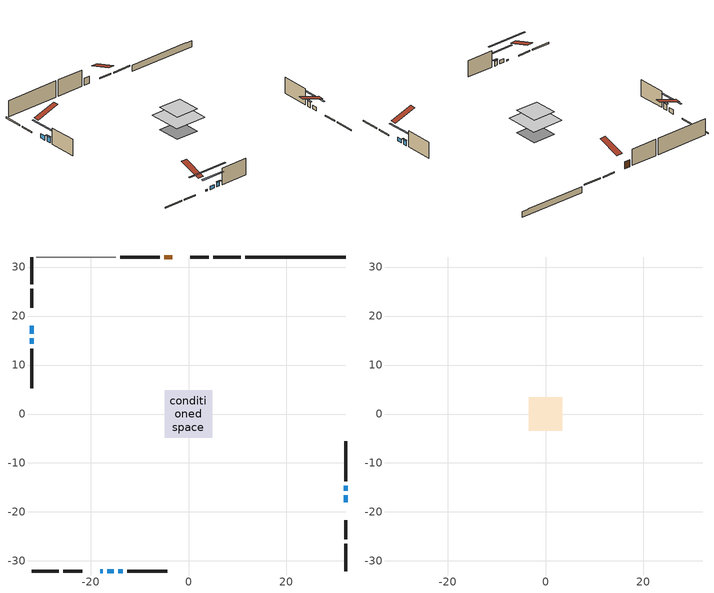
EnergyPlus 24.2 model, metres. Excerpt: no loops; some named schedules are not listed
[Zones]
conditioned space
 floor adiabatic (AdiabaticFloorConstruction): -4.89,-4.89 -4.89,4.89 4.89,4.89 4.89,-4.89 z3.11
 floor foundation (Slab1 construction): -3.46,-3.46 -3.46,3.46 3.46,3.46 3.46,-3.46 z-1.16
 wall outside (RimJoist1 construction): 10.7,32.05 5.1,32.05 / -32.05,-32.05 -26.45,-32.05 / -32.05,32.05 -32.05,26.45 / 32.05,-32.05 32.05,-26.45 z0.67:0.97
 wall outside (RimJoist2 construction): 4.17,32.05 0.34,32.05 / -25.52,-32.05 -21.69,-32.05 / -32.05,25.52 -32.05,21.69 / 32.05,-25.52 32.05,-21.69 z0.67:0.97
 wall outside (AdiabaticWallConstruction 1): -3.29,32.05 -4.93,32.05 z0.67:2.7
 wall outside (AdiabaticWallConstruction): 32.05,-18.06 32.05,-16.58 z0.67:1.77; -18.06,-32.05 -17.54,-32.05 z0.67:1.06; -16.61,-32.05 -15.27,-32.05 z0.67:1.67; -32.05,18.06 -32.05,16.4 z0.67:1.91; 32.05,-15.65 32.05,-14.61 z0.67:2.23; -14.34,-32.05 -13.39,-32.05 z0.67:2.08; -32.05,15.47 -32.05,14.3 z0.67:2.42
 wall outside (Wall1 construction): -5.86,32.05 -13.95,32.05 / -12.46,-32.05 -4.38,-32.05 / -32.05,13.37 -32.05,5.28 / 32.05,-13.68 32.05,-5.59 z0.67:5.55
 wall foundation (FoundationWall1 construction): 11.63,32.05,-1.16 11.63,32.05,0.67 30.01,32.05,0.67 30.01,32.05,0.57 32.05,32.05,0.57 32.05,32.05,-1.16
 wall adiabatic (Wall3 construction): -14.88,32.05 -31.12,32.05 z0.67:5.55
 window (WindowConstruction): 32.05,-18.06 32.05,-16.58 z0.67:1.77
 window (WindowConstruction 6): -18.06,-32.05 -17.54,-32.05 z0.67:1.06
 window (WindowConstruction 1): -16.61,-32.05 -15.27,-32.05 z0.67:1.67
 window (WindowConstruction 2): -32.05,18.06 -32.05,16.4 z0.67:1.91
 window (WindowConstruction 3): 32.05,-15.65 32.05,-14.61 z0.67:2.22
 window (WindowConstruction 4): -14.34,-32.05 -13.39,-32.05 z0.67:2.08
 window (WindowConstruction 5): -32.05,15.47 -32.05,14.3 z0.67:2.42
 door (Door): -3.29,32.05 -4.93,32.05 z0.67:2.7
 ceiling adiabatic (AdiabaticFloorConstruction): 4.89,-4.89 4.89,4.89 -4.89,4.89 -4.89,-4.89 z3.11
attic - vented
 floor to conditioned space (Floor1 construction Reversed): -3.46,-3.46 -3.46,3.46 3.46,3.46 3.46,-3.46 z5.55
 roof outside (Roof1 construction): -2.36,32.05,5.55 -2.36,25.32,7.79 -0.59,25.32,7.79 -0.59,32.05,5.55; -18.99,-32.05,5.55 -18.99,-25.32,7.79 -20.76,-25.32,7.79 -20.76,-32.05,5.55; -32.05,18.99,5.55 -25.32,18.99,7.79 -25.32,20.76,7.79 -32.05,20.76,5.55; 32.05,-18.99,5.55 25.32,-18.99,7.79 25.32,-20.76,7.79 32.05,-20.76,5.55
shading: 32.05,-13.64 32.05,-21 32.46,-21 32.46,-13.64 z4.71; -11.61,-32.05 -23.99,-32.05 -23.99,-32.46 -11.61,-32.46 z6.99; -12.33,-32.05 -19.55,-32.05 -19.55,-32.46 -12.33,-32.46 z4.61; -32.05,13.46 -32.05,21 -32.46,21 -32.46,13.46 z4.85; 32.05,-14.41 32.05,-15.85 32.46,-15.85 32.46,-14.41 z2.43; -13.19,-32.05 -14.54,-32.05 -14.54,-32.46 -13.19,-32.46 z2.28; -32.05,14.1 -32.05,15.67 -32.46,15.67 -32.46,14.1 z2.62
[Building]
Building 1: Terrain=Suburbs
[Site:Location]
Toronto City Centre_ON: Latitude {deg}=43.63; Longitude {deg}=-79.39; Time Zone {hr}=-5; Elevation {m}=77; Keep Site Location Information=Yes
[Site:GroundTemperature:Shallow]
5.01852, 3.26908, 3.12898, 3.95918, 7.29196, 10.6092, 13.4851, 15.3069, 15.4617, 13.9799, 11.1774, 7.9619
[Site:WaterMainsTemperature]
Calculation Method=Schedule; Temperature Schedule=mains temperature schedule
[Material] Roughness=Rough; Thermal Absorptance=0.9
Name | Thickness {m} | Conductivity {W/m-K} | Density {kg/m3} | Specific Heat {J/kg-K} | Solar Absorptance | Visible Absorptance
asphalt or fiberglass shingles | 0.00635 | 0.162714 | 1121.4 | 1465.45 | 0.4 | 0.4
ceiling stud and cavity | 0.1397 | 0.0763592 | 65.682 | 1177.47 | 0.7 | 0.7
concrete 4.0 in. | 0.1016 | 1.803125 | 2242.8 | 837.4 | 0.7 | 0.7
concrete 8.0 in. | 0.2032 | 1.803125 | 2242.8 | 837.4 | 0.7 | 0.7
door material | 0.04445 | 0.053851 | 512.64 | 1214.23 | 0.7 | 0.7
floor covering | 0.0127 | 0.0433444 | 54.468 | 1339.84 | 0.6 | 0.6
floor rigid ins; wall rigid ins | 0.512978 | 0.029427 | 32.04 | 1214.23 | 0.7 | 0.7
floor stud and cavity | 0.1397 | 1.75129 | 37.0049 | 1207.88 | 0.7 | 0.7
furniture material conditioned space 1 | 0.1524 | 0.115458 | 640.8 | 1214.23 | 0.6 | 0.6
gypsum board | 0.0127 | 0.160291 | 801 | 837.4 | 0.6 | 0.6
osb sheathing 0.5 in. | 0.0127 | 0.115458 | 512.64 | 1214.23 | 0.7 | 0.7
osb sheathing 0.5 in. 1 | 0.0127 | 0.115458 | 512.64 | 1214.23 | 0.25 | 0.25
osb sheathing 0.75 in. | 0.01905 | 0.115458 | 512.64 | 1214.23 | 0.7 | 0.7
rim joist stud and cavity | 0.0508 | 0.177588 | 50.32683 | 1063.81 | 0.6 | 0.6
rim joist stud and cavity 1 | 0.0508 | 0.126838 | 50.32683 | 1063.81 | 0.6 | 0.6
wall stud and cavity | 0.0889 | 0.99015 | 153.063 | 1175.76 | 0.7 | 0.7
wall stud and cavity 1 | 0.1397 | 0.55274 | 139.0536 | 1170.24 | 0.7 | 0.7
wall stud and cavity 2 | 0.0889 | 0.380278 | 52.3479 | 1209.89 | 0.7 | 0.7
wall stud and cavity 3 | 0.0889 | 0.391764 | 83.0341 | 1211.67 | 0.7 | 0.7
wood siding | 0.0254 | 0.102417 | 544.68 | 1172.36 | 0.25 | 0.25
wood siding 1; wood siding 2; wood siding 3 | 0.0254 | 0.102417 | 544.68 | 1172.36 | 0.7 | 0.7
[WindowMaterial:SimpleGlazingSystem]
Name | U-Factor {W/m2-K} | Solar Heat Gain Coefficient
WindowMaterial | 2.95597 | 0.63
WindowMaterial 1 | 2.96732 | 0.62
WindowMaterial 2 | 2.94177 | 0.65
WindowMaterial 3 | 2.918492 | 0.67
WindowMaterial 4 | 2.92814 | 0.66
WindowMaterial 5 | 2.9077 | 0.68
WindowMaterial 6 | 5.82052 | 0.53
[Construction]
AdiabaticFloorConstruction: floor stud and cavity, floor rigid ins, osb sheathing 0.75 in., floor covering
AdiabaticWallConstruction: wood siding 2, wall rigid ins, wall stud and cavity 2, gypsum board
AdiabaticWallConstruction 1: wood siding 3, wall rigid ins, wall stud and cavity 2, gypsum board
Door: door material
Floor1 construction Reversed: gypsum board, ceiling stud and cavity
FoundationWall1 construction: concrete 8.0 in.
furniture construction conditioned space 1: furniture material conditioned space 1
PartitionWallConstruction: gypsum board, wall stud and cavity 3, gypsum board
RimJoist1 construction: wood siding 1, rim joist stud and cavity
RimJoist2 construction: wood siding 1, rim joist stud and cavity 1
Roof1 construction: asphalt or fiberglass shingles
Slab1 construction: concrete 4.0 in.
Wall1 construction: wood siding, osb sheathing 0.5 in., wall stud and cavity, gypsum board
Wall3 construction: osb sheathing 0.5 in. 1, wall stud and cavity 1, gypsum board
WindowConstruction: WindowMaterial
WindowConstruction 1: WindowMaterial 1
WindowConstruction 2: WindowMaterial 2
WindowConstruction 3: WindowMaterial 3
WindowConstruction 4: WindowMaterial 4
WindowConstruction 5: WindowMaterial 5
WindowConstruction 6: WindowMaterial 6
[Zone] Multiplier=1; Part of Total Floor Area=Yes
Name | Volume {m3}
attic - vented | 17.3904
conditioned space | 390.1
[Space]
Name | Zone | Volume {m3}
attic - vented 1 | attic - vented | 17.3904
conditioned space 1 | conditioned space | 390.1
[ZoneInfiltration:EffectiveLeakageArea]
infil attic - vented 1: Zone or Space=attic - vented 1; Schedule=Always On Discrete; Effective Air Leakage Area {cm2}=2010.53; Stack Coefficient=0.000156009; Wind Coefficient=8.43907e-06
[ZoneMixing]
whole house fan mix: Zone or Space=attic - vented; Schedule=Always On Continuous; Design Flow Rate Calculation Method=Flow/Zone; Design Flow Rate {m3/s}=0; Source Zone or Space=conditioned space
[SurfaceProperty:ExposedFoundationPerimeter]
Slab1: Exposed Perimeter Calculation Method=TotalExposedPerimeter; Total Exposed Perimeter {m}=20.422
[InternalMass] Zone or ZoneList=conditioned space; Space or SpaceList=conditioned space 1
Name | Construction | Surface Area {m2}
furniture mass conditioned space 1 | furniture construction conditioned space 1 | 57.3197
partition wall mass | PartitionWallConstruction | 143.299
[Lights]
interior lighting: Zone or ZoneList or Space or SpaceList=conditioned space 1; Schedule=interior lighting schedule; Design Level Calculation Method=LightingLevel; Lighting Level {W}=343.2; Return Air Fraction=0; Fraction Radiant=0.6; Fraction Visible=0.2; Fraction Replaceable=1
[People]
occupants: Zone or ZoneList or Space or SpaceList=conditioned space 1; Number of People Schedule=occupants schedule; Number of People Calculation Method=People; Number of People=3; Fraction Radiant=0.314171; Sensible Heat Fraction=0.56303; Activity Level Schedule=occupants activity schedule; Carbon Dioxide Generation Rate {m3/s-W}=0; Enable ASHRAE 55 Comfort Warnings=No; Mean Radiant Temperature Calculation Type=EnclosureAveraged
[ElectricEquipment] Zone or ZoneList or Space or SpaceList=conditioned space 1; Design Level Calculation Method=EquipmentLevel
Name | Schedule | Design Level {W} | Fraction Latent | Fraction Radiant | Fraction Lost
clothes dryer | clothes dryer schedule | 140.772 | 0.015 | 0.081 | 0.85
clothes washer | clothes washer schedule | 32.1985 | 0.03 | 0.162 | 0.7
cooking range | cooking range schedule | 208.969 | 0.08 | 0.432 | 0.2
dishwasher | dishwasher schedule | 66.8632 | 0.3 | 0.18 | 0.4
fridge | fridge schedule | 72.9452 | 0 | 0.6 | 0
mech vent house fan | mech vent house fan schedule | 0 | 0 | 0 | 1
mech vent house fan cfis | mech vent house fan cfis schedule | 0 | 0 | 0 | 0
misc plug loads | misc plug loads schedule | 494.7 | 0.045 | 0.513 | 0.1
whole house fan | Always On Discrete | 0 | 0 | 0 | 1
[OtherEquipment] Zone or ZoneList or Space or SpaceList=conditioned space 1; Design Level Calculation Method=EquipmentLevel
Name | Fuel Type | Schedule | Design Level {W} | Fraction Latent | Fraction Radiant | Fraction Lost
clothes dryer 1 | Electricity | clothes dryer schedule | 0 | 0.015 | 0.081 | 0.85
cooking range 1 | Electricity | cooking range schedule | 0 | 0.08 | 0.432 | 0.2
general water use latent | None | general water use schedule | 59.3978 | 1 | 0 | 0
general water use sensible | None | general water use schedule | -58.539 | 0 | 0.6 | 0
mech vent house fan latent load | None | Always On Discrete | 0 | 1 | 0 | 0
mech vent house fan sensible load | None | Always On Discrete | 0 | 0 | 0 | 0
water heater energy adjustment1 | NaturalGas | Always On Discrete | 0.01 | 0 | 0 | 1
[ZoneInfiltration:DesignFlowRate] Zone or ZoneList or Space or SpaceList=conditioned space 1; Schedule=Always On Discrete; Design Flow Rate Calculation Method=Flow/Zone; Design Flow Rate {m3/s}=0
infil flow; natural vent flow; whole house fan flow
[AvailabilityManager:Scheduled]
central ac and furnace airloop Availability Manager: Schedule=Always On Discrete
[Foundation:Kiva]
Foundation Kiva 1: Initial Indoor Air Temperature {C}=18; Wall Height Above Grade {m}=0.669981; Wall Depth Below Slab {m}=0.2032
[Foundation:Kiva:Settings]
Soil Conductivity {W/m-K}=0.849921; Soil Density {kg/m3}=1842.3; Soil Specific Heat {J/kg-K}=418.7; Ground Solar Absorptivity=0.9; Ground Thermal Absorptivity=0.9; Ground Surface Roughness {m}=0.03; Far-Field Width {m}=40; Deep-Ground Boundary Condition=ZeroFlux; Deep-Ground Depth {m}=40; Minimum Cell Dimension {m}=0.2; Maximum Cell Growth Coefficient=3; Simulation Timestep=Timestep
[Exterior:Lights]
exterior lighting: Schedule=exterior lighting schedule; Design Level {W}=75.6
[EnergyManagementSystem:GlobalVariable]
central_ac_and_furnace_airloop_Fan_RTF
infil_program_Qfan
infil_program_Qinf
natural_vent_program_Qnv
natural_vent_program_Qwhf
[EnergyManagementSystem:Sensor]
Name | Output:Variable or Output:Meter Index Key | Output:Variable or Output:Meter
airflow_gain | infil flow | Infiltration Sensible Heat Gain Energy
airflow_gain_1 | natural vent flow | Infiltration Sensible Heat Gain Energy
airflow_gain_2 | whole house fan flow | Infiltration Sensible Heat Gain Energy
airflow_loss | infil flow | Infiltration Sensible Heat Loss Energy
airflow_loss_1 | natural vent flow | Infiltration Sensible Heat Loss Energy
airflow_loss_2 | whole house fan flow | Infiltration Sensible Heat Loss Energy
clg_load_cond |  | Cooling:EnergyTransfer:Zone:CONDITIONED SPACE
clg_sp_s; clg_sp_s_1 | cooling setpoint | Schedule Value
clothes_dryer_exhaust_0_sch_s | clothes dryer exhaust 0 schedule | Schedule Value
cool_season | cooling season schedule | Schedule Value
htg_load_cond |  | Heating:EnergyTransfer:Zone:CONDITIONED SPACE
htg_sp_s; htg_sp_s_1 | heating setpoint | Schedule Value
ig_ee_conv | clothes dryer | Electric Equipment Convective Heating Energy
ig_ee_conv_2 | cooking range | Electric Equipment Convective Heating Energy
ig_ee_conv_4 | fridge | Electric Equipment Convective Heating Energy
ig_ee_conv_5 | misc plug loads | Electric Equipment Convective Heating Energy
ig_ee_conv_6 | whole house fan | Electric Equipment Convective Heating Energy
ig_ee_rad | clothes dryer | Electric Equipment Radiant Heating Energy
ig_ee_rad_2 | cooking range | Electric Equipment Radiant Heating Energy
ig_ee_rad_4 | fridge | Electric Equipment Radiant Heating Energy
ig_ee_rad_5 | misc plug loads | Electric Equipment Radiant Heating Energy
ig_ee_rad_6 | whole house fan | Electric Equipment Radiant Heating Energy
ig_lgt_conv | interior lighting | Lights Convective Heating Energy
ig_lgt_rad | interior lighting | Lights Radiant Heating Energy
ig_lgt_vis | interior lighting | Lights Visible Radiation Heating Energy
ig_oe_conv | clothes dryer 1 | Other Equipment Convective Heating Energy
ig_oe_conv_1 | cooking range 1 | Other Equipment Convective Heating Energy
ig_oe_conv_2 | general water use latent | Other Equipment Convective Heating Energy
ig_oe_conv_3 | general water use sensible | Other Equipment Convective Heating Energy
ig_oe_conv_4 | water heater energy adjustment1 | Other Equipment Convective Heating Energy
ig_oe_rad | clothes dryer 1 | Other Equipment Radiant Heating Energy
ig_oe_rad_1 | cooking range 1 | Other Equipment Radiant Heating Energy
ig_oe_rad_2 | general water use latent | Other Equipment Radiant Heating Energy
ig_oe_rad_3 | general water use sensible | Other Equipment Radiant Heating Energy
ig_oe_rad_4 | water heater energy adjustment1 | Other Equipment Radiant Heating Energy
ig_ppl_conv | occupants | People Convective Heating Energy
ig_ppl_rad | occupants | People Radiant Heating Energy
im_conv | furniture mass conditioned space 1 | Surface Inside Face Convection Heat Gain Energy
im_conv_1 | partition wall mass | Surface Inside Face Convection Heat Gain Energy
im_ig | furniture mass conditioned space 1 | Surface Inside Face Internal Gains Radiation Heat Gain Energy
im_ig_1 | partition wall mass | Surface Inside Face Internal Gains Radiation Heat Gain Energy
im_lgt | furniture mass conditioned space 1 | Surface Inside Face Lights Radiation Heat Gain Energy
im_lgt_1 | partition wall mass | Surface Inside Face Lights Radiation Heat Gain Energy
im_sol | furniture mass conditioned space 1 | Surface Inside Face Solar Radiation Heat Gain Energy
im_sol_1 | partition wall mass | Surface Inside Face Solar Radiation Heat Gain Energy
im_surf | furniture mass conditioned space 1 | Surface Inside Face Net Surface Thermal Radiation Heat Gain Energy
im_surf_1 | partition wall mass | Surface Inside Face Net Surface Thermal Radiation Heat Gain Energy
mv_conv | mech vent house fan | Electric Equipment Convective Heating Energy
mv_conv_1 | mech vent house fan cfis | Electric Equipment Convective Heating Energy
mv_conv_2 | mech vent house fan latent load | Other Equipment Convective Heating Energy
mv_conv_3 | mech vent house fan sensible load | Other Equipment Convective Heating Energy
mv_rad | mech vent house fan | Electric Equipment Radiant Heating Energy
mv_rad_1 | mech vent house fan cfis | Electric Equipment Radiant Heating Energy
mv_rad_2 | mech vent house fan latent load | Other Equipment Radiant Heating Energy
mv_rad_3 | mech vent house fan sensible load | Other Equipment Radiant Heating Energy
natural_vent_s | natural vent schedule | Schedule Value
out_pb_s |  | Site Outdoor Air Barometric Pressure
out_wt_s |  | Site Outdoor Air Humidity Ratio
site_vw_s |  | Site Wind Speed
ss_back_out | Window1 | Surface Window Shortwave from Zone Back Out Window Heat Transfer Rate
ss_back_out_1 | Window10 | Surface Window Shortwave from Zone Back Out Window Heat Transfer Rate
ss_back_out_2 | Window3 | Surface Window Shortwave from Zone Back Out Window Heat Transfer Rate
ss_back_out_3 | Window5 | Surface Window Shortwave from Zone Back Out Window Heat Transfer Rate
ss_back_out_4 | Window7 | Surface Window Shortwave from Zone Back Out Window Heat Transfer Rate
ss_back_out_5 | Window8 | Surface Window Shortwave from Zone Back Out Window Heat Transfer Rate
ss_back_out_6 | Window9 | Surface Window Shortwave from Zone Back Out Window Heat Transfer Rate
ss_conv | Door1 | Surface Inside Face Convection Heat Gain Energy
ss_conv_1 | Window1 | Surface Inside Face Convection Heat Gain Energy
ss_conv_2 | Window10 | Surface Inside Face Convection Heat Gain Energy
ss_conv_3 | Window3 | Surface Inside Face Convection Heat Gain Energy
ss_conv_4 | Window5 | Surface Inside Face Convection Heat Gain Energy
ss_conv_5 | Window7 | Surface Inside Face Convection Heat Gain Energy
ss_conv_6 | Window8 | Surface Inside Face Convection Heat Gain Energy
ss_conv_7 | Window9 | Surface Inside Face Convection Heat Gain Energy
ss_ig | Door1 | Surface Inside Face Internal Gains Radiation Heat Gain Energy
ss_ig_1 | Window1 | Surface Inside Face Internal Gains Radiation Heat Gain Energy
ss_ig_2 | Window10 | Surface Inside Face Internal Gains Radiation Heat Gain Energy
ss_ig_3 | Window3 | Surface Inside Face Internal Gains Radiation Heat Gain Energy
ss_ig_4 | Window5 | Surface Inside Face Internal Gains Radiation Heat Gain Energy
ss_ig_5 | Window7 | Surface Inside Face Internal Gains Radiation Heat Gain Energy
ss_ig_6 | Window8 | Surface Inside Face Internal Gains Radiation Heat Gain Energy
ss_ig_7 | Window9 | Surface Inside Face Internal Gains Radiation Heat Gain Energy
ss_lgt | Door1 | Surface Inside Face Lights Radiation Heat Gain Energy
ss_sol | Door1 | Surface Inside Face Solar Radiation Heat Gain Energy
ss_surf | Door1 | Surface Inside Face Net Surface Thermal Radiation Heat Gain Energy
ss_surf_1 | Window1 | Surface Inside Face Net Surface Thermal Radiation Heat Gain Energy
ss_surf_2 | Window10 | Surface Inside Face Net Surface Thermal Radiation Heat Gain Energy
ss_surf_3 | Window3 | Surface Inside Face Net Surface Thermal Radiation Heat Gain Energy
ss_surf_4 | Window5 | Surface Inside Face Net Surface Thermal Radiation Heat Gain Energy
ss_surf_5 | Window7 | Surface Inside Face Net Surface Thermal Radiation Heat Gain Energy
ss_surf_6 | Window8 | Surface Inside Face Net Surface Thermal Radiation Heat Gain Energy
ss_surf_7 | Window9 | Surface Inside Face Net Surface Thermal Radiation Heat Gain Energy
ss_trans_in | Window1 | Surface Window Transmitted Solar Radiation Rate
ss_trans_in_1 | Window10 | Surface Window Transmitted Solar Radiation Rate
ss_trans_in_2 | Window3 | Surface Window Transmitted Solar Radiation Rate
ss_trans_in_3 | Window5 | Surface Window Transmitted Solar Radiation Rate
ss_trans_in_4 | Window7 | Surface Window Transmitted Solar Radiation Rate
ss_trans_in_5 | Window8 | Surface Window Transmitted Solar Radiation Rate
ss_trans_in_6 | Window9 | Surface Window Transmitted Solar Radiation Rate
ss_trans_out | Window1 | Surface Inside Face Initial Transmitted Diffuse Transmitted Out Window Solar Radiation Rate
ss_trans_out_1 | Window10 | Surface Inside Face Initial Transmitted Diffuse Transmitted Out Window Solar Radiation Rate
ss_trans_out_2 | Window3 | Surface Inside Face Initial Transmitted Diffuse Transmitted Out Window Solar Radiation Rate
ss_trans_out_3 | Window5 | Surface Inside Face Initial Transmitted Diffuse Transmitted Out Window Solar Radiation Rate
ss_trans_out_4 | Window7 | Surface Inside Face Initial Transmitted Diffuse Transmitted Out Window Solar Radiation Rate
ss_trans_out_5 | Window8 | Surface Inside Face Initial Transmitted Diffuse Transmitted Out Window Solar Radiation Rate
ss_trans_out_6 | Window9 | Surface Inside Face Initial Transmitted Diffuse Transmitted Out Window Solar Radiation Rate
s_conv | Floor1 | Surface Inside Face Convection Heat Gain Energy
s_conv_1 | FoundationWall1 | Surface Inside Face Convection Heat Gain Energy
s_conv_10 | RimJoist2:270 | Surface Inside Face Convection Heat Gain Energy
s_conv_11 | RimJoist2:90 | Surface Inside Face Convection Heat Gain Energy
s_conv_12 | Slab1 | Surface Inside Face Convection Heat Gain Energy
s_conv_13 | Wall1:0 | Surface Inside Face Convection Heat Gain Energy
s_conv_14 | Wall1:180 | Surface Inside Face Convection Heat Gain Energy
s_conv_15 | Wall1:270 | Surface Inside Face Convection Heat Gain Energy
s_conv_16 | Wall1:90 | Surface Inside Face Convection Heat Gain Energy
s_conv_17 | Wall3 | Surface Inside Face Convection Heat Gain Energy
s_conv_2 | inferred conditioned ceiling | Surface Inside Face Convection Heat Gain Energy
s_conv_3 | inferred conditioned floor | Surface Inside Face Convection Heat Gain Energy
s_conv_4 | RimJoist1:0 | Surface Inside Face Convection Heat Gain Energy
s_conv_5 | RimJoist1:180 | Surface Inside Face Convection Heat Gain Energy
s_conv_6 | RimJoist1:270 | Surface Inside Face Convection Heat Gain Energy
s_conv_7 | RimJoist1:90 | Surface Inside Face Convection Heat Gain Energy
s_conv_8 | RimJoist2:0 | Surface Inside Face Convection Heat Gain Energy
s_conv_9 | RimJoist2:180 | Surface Inside Face Convection Heat Gain Energy
s_ig | Floor1 | Surface Inside Face Internal Gains Radiation Heat Gain Energy
s_ig_1 | FoundationWall1 | Surface Inside Face Internal Gains Radiation Heat Gain Energy
s_ig_10 | RimJoist2:270 | Surface Inside Face Internal Gains Radiation Heat Gain Energy
s_ig_11 | RimJoist2:90 | Surface Inside Face Internal Gains Radiation Heat Gain Energy
s_ig_12 | Slab1 | Surface Inside Face Internal Gains Radiation Heat Gain Energy
s_ig_13 | Wall1:0 | Surface Inside Face Internal Gains Radiation Heat Gain Energy
s_ig_14 | Wall1:180 | Surface Inside Face Internal Gains Radiation Heat Gain Energy
s_ig_15 | Wall1:270 | Surface Inside Face Internal Gains Radiation Heat Gain Energy
s_ig_16 | Wall1:90 | Surface Inside Face Internal Gains Radiation Heat Gain Energy
s_ig_17 | Wall3 | Surface Inside Face Internal Gains Radiation Heat Gain Energy
s_ig_2 | inferred conditioned ceiling | Surface Inside Face Internal Gains Radiation Heat Gain Energy
s_ig_3 | inferred conditioned floor | Surface Inside Face Internal Gains Radiation Heat Gain Energy
s_ig_4 | RimJoist1:0 | Surface Inside Face Internal Gains Radiation Heat Gain Energy
s_ig_5 | RimJoist1:180 | Surface Inside Face Internal Gains Radiation Heat Gain Energy
s_ig_6 | RimJoist1:270 | Surface Inside Face Internal Gains Radiation Heat Gain Energy
s_ig_7 | RimJoist1:90 | Surface Inside Face Internal Gains Radiation Heat Gain Energy
s_ig_8 | RimJoist2:0 | Surface Inside Face Internal Gains Radiation Heat Gain Energy
s_ig_9 | RimJoist2:180 | Surface Inside Face Internal Gains Radiation Heat Gain Energy
s_lgt | Floor1 | Surface Inside Face Lights Radiation Heat Gain Energy
s_lgt_1 | FoundationWall1 | Surface Inside Face Lights Radiation Heat Gain Energy
s_lgt_10 | RimJoist2:270 | Surface Inside Face Lights Radiation Heat Gain Energy
s_lgt_11 | RimJoist2:90 | Surface Inside Face Lights Radiation Heat Gain Energy
s_lgt_12 | Slab1 | Surface Inside Face Lights Radiation Heat Gain Energy
s_lgt_13 | Wall1:0 | Surface Inside Face Lights Radiation Heat Gain Energy
s_lgt_14 | Wall1:180 | Surface Inside Face Lights Radiation Heat Gain Energy
s_lgt_15 | Wall1:270 | Surface Inside Face Lights Radiation Heat Gain Energy
s_lgt_16 | Wall1:90 | Surface Inside Face Lights Radiation Heat Gain Energy
s_lgt_17 | Wall3 | Surface Inside Face Lights Radiation Heat Gain Energy
s_lgt_2 | inferred conditioned ceiling | Surface Inside Face Lights Radiation Heat Gain Energy
s_lgt_3 | inferred conditioned floor | Surface Inside Face Lights Radiation Heat Gain Energy
s_lgt_4 | RimJoist1:0 | Surface Inside Face Lights Radiation Heat Gain Energy
s_lgt_5 | RimJoist1:180 | Surface Inside Face Lights Radiation Heat Gain Energy
s_lgt_6 | RimJoist1:270 | Surface Inside Face Lights Radiation Heat Gain Energy
s_lgt_7 | RimJoist1:90 | Surface Inside Face Lights Radiation Heat Gain Energy
s_lgt_8 | RimJoist2:0 | Surface Inside Face Lights Radiation Heat Gain Energy
s_lgt_9 | RimJoist2:180 | Surface Inside Face Lights Radiation Heat Gain Energy
s_sol | Floor1 | Surface Inside Face Solar Radiation Heat Gain Energy
s_sol_1 | FoundationWall1 | Surface Inside Face Solar Radiation Heat Gain Energy
s_sol_10 | RimJoist2:270 | Surface Inside Face Solar Radiation Heat Gain Energy
s_sol_11 | RimJoist2:90 | Surface Inside Face Solar Radiation Heat Gain Energy
s_sol_12 | Slab1 | Surface Inside Face Solar Radiation Heat Gain Energy
s_sol_13 | Wall1:0 | Surface Inside Face Solar Radiation Heat Gain Energy
s_sol_14 | Wall1:180 | Surface Inside Face Solar Radiation Heat Gain Energy
s_sol_15 | Wall1:270 | Surface Inside Face Solar Radiation Heat Gain Energy
s_sol_16 | Wall1:90 | Surface Inside Face Solar Radiation Heat Gain Energy
s_sol_17 | Wall3 | Surface Inside Face Solar Radiation Heat Gain Energy
s_sol_2 | inferred conditioned ceiling | Surface Inside Face Solar Radiation Heat Gain Energy
s_sol_3 | inferred conditioned floor | Surface Inside Face Solar Radiation Heat Gain Energy
s_sol_4 | RimJoist1:0 | Surface Inside Face Solar Radiation Heat Gain Energy
s_sol_5 | RimJoist1:180 | Surface Inside Face Solar Radiation Heat Gain Energy
s_sol_6 | RimJoist1:270 | Surface Inside Face Solar Radiation Heat Gain Energy
s_sol_7 | RimJoist1:90 | Surface Inside Face Solar Radiation Heat Gain Energy
s_sol_8 | RimJoist2:0 | Surface Inside Face Solar Radiation Heat Gain Energy
s_sol_9 | RimJoist2:180 | Surface Inside Face Solar Radiation Heat Gain Energy
s_surf | Floor1 | Surface Inside Face Net Surface Thermal Radiation Heat Gain Energy
s_surf_1 | FoundationWall1 | Surface Inside Face Net Surface Thermal Radiation Heat Gain Energy
